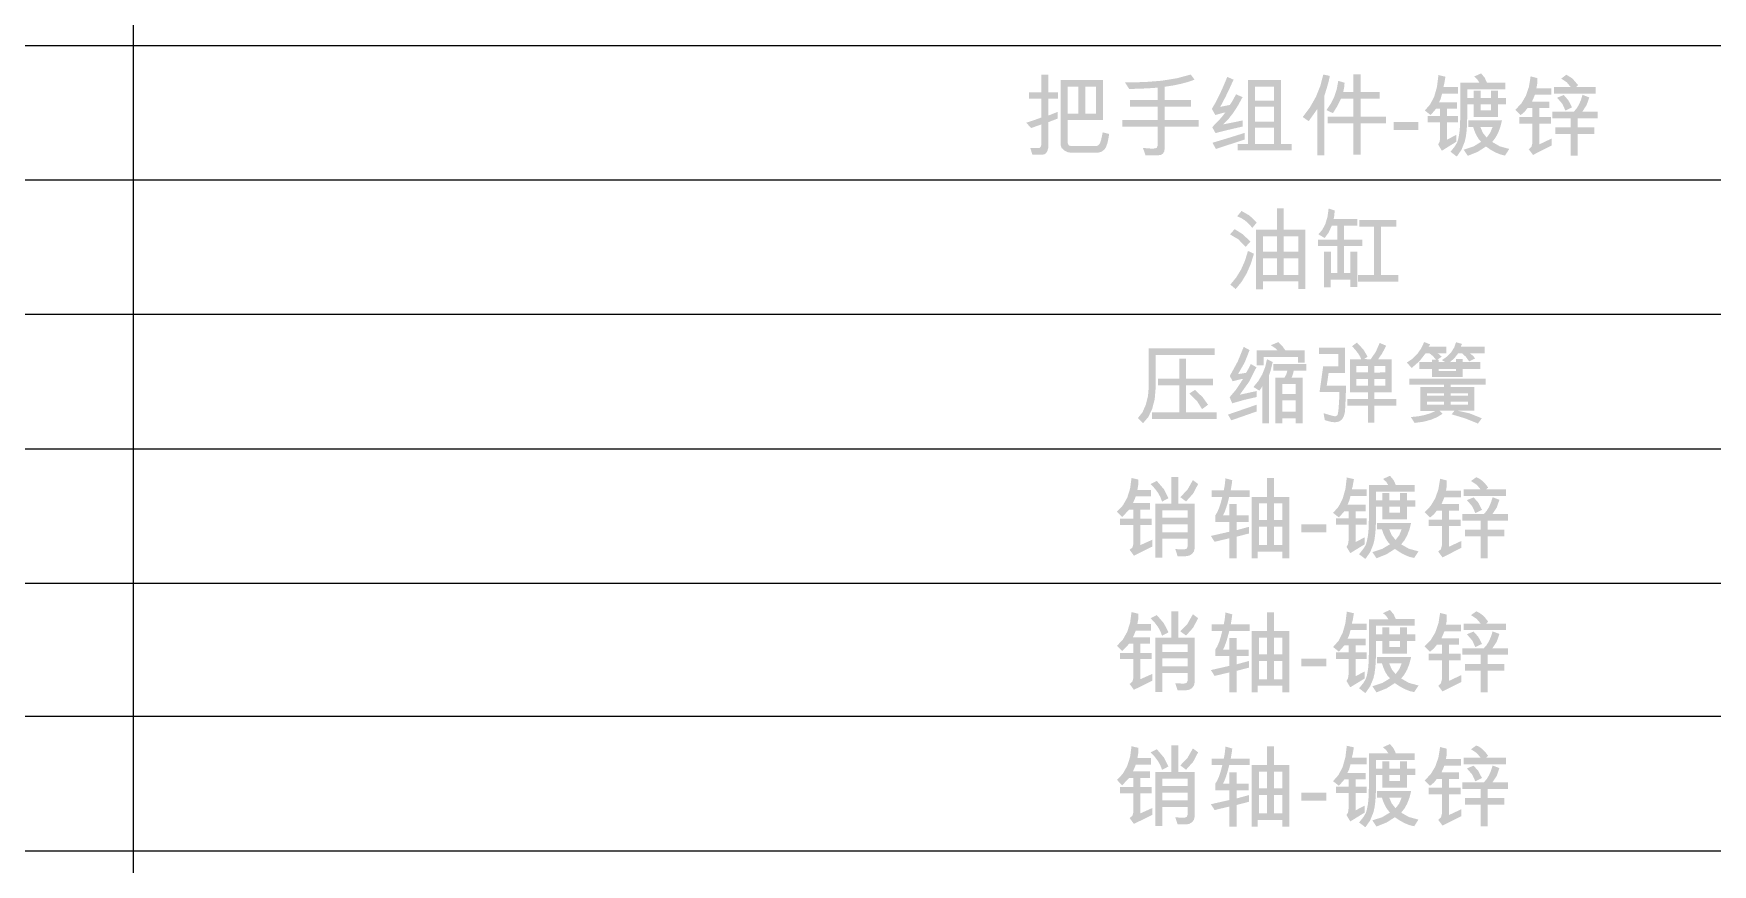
# Model space of a CAD drawing. Extents: x 3 to 592, y 5 to 207.
# Drawn here: x 389.23 to 435.48, y 56.63 to 79.53 of the extents above; entities that cross this region are included whole.
import ezdxf

# ---------------------------------------------------------------- set-up
doc = ezdxf.new("R2010")
doc.units = 0
doc.layers.get('0').update_dxf_attribs({"linetype": 'CONTINUOUS'})

msp = doc.modelspace()

# ---------------------------------------------------------------- hatches: boundary and pattern name
h = msp.add_hatch(color=7)
h.paths.add_polyline_path([(417.454596, 77.731241), (417.180091, 77.731241), (417.180091, 77.269322), (417.216566, 77.281217), (417.272213, 77.302051), (417.34698, 77.331877), (417.440816, 77.370746), (417.440816, 77.184986), (417.180091, 77.084114), (417.180091, 76.368637), (417.157982, 76.289692), (417.122282, 76.233175), (417.073043, 76.19919), (417.010317, 76.187838), (416.744631, 76.187838), (416.688407, 76.373598), (416.939761, 76.373598), (416.970629, 76.403363), (416.988268, 76.449665), (416.988268, 77.022378), (416.708251, 76.92371), (416.577061, 77.071987), (416.72247, 77.119538), (416.839509, 77.158873), (416.928125, 77.190042), (416.988268, 77.213098), (416.988268, 77.731241), (416.647617, 77.731241), (416.647617, 77.912039), (416.988268, 77.912039), (416.988268, 78.398211), (417.180091, 78.398211), (417.180091, 77.912039), (417.454596, 77.912039)])
h.paths.add_polyline_path([(418.860195, 76.760551), (418.834856, 76.6077), (418.805074, 76.485701), (418.770743, 76.394604), (418.731762, 76.334461), (418.644119, 76.267213), (418.546554, 76.244613), (417.79635, 76.244613), (417.712289, 76.260667), (417.621614, 76.308554), (417.550921, 76.374355), (417.527357, 76.444704), (417.527357, 78.244973), (418.693177, 78.244973), (418.693177, 77.144196), (417.720833, 77.144196), (417.720833, 76.503684), (417.745776, 76.444911), (417.821154, 76.425412), (418.500251, 76.425412), (418.551515, 76.441121), (418.596163, 76.48825), (418.617023, 76.531572), (418.638193, 76.598769), (418.65957, 76.689943), (418.68105, 76.805199)])
h.paths.add_polyline_path([(418.500251, 77.323893), (418.500251, 78.065277), (418.207005, 78.065277), (418.207005, 77.323893)])
h.paths.add_polyline_path([(418.01408, 77.323893), (418.01408, 78.065277), (417.720833, 78.065277), (417.720833, 77.323893)])
h = msp.add_hatch(color=7)
h.dxf.hatch_style = 2
h.paths.add_polyline_path([(421.324754, 76.960642), (420.390996, 76.960642), (420.390996, 76.371393), (420.379748, 76.284895), (420.346072, 76.223047), (420.290072, 76.1859), (420.211851, 76.173506), (419.861829, 76.173506), (419.790722, 76.375802), (419.896547, 76.366802), (419.979996, 76.360437), (420.041017, 76.356656), (420.079559, 76.355407), (420.169132, 76.377043), (420.199173, 76.442499), (420.199173, 76.960642), (419.225727, 76.960642), (419.225727, 77.141992), (420.199173, 77.141992), (420.199173, 77.516818), (419.436291, 77.516818), (419.436291, 77.696514), (420.199173, 77.696514), (420.199173, 78.039921), (420.078577, 78.028139), (419.907029, 78.017597), (419.684631, 78.008295), (419.411486, 78.000234), (419.295731, 78.183789), (419.82532, 78.189774), (420.303697, 78.227541), (420.730915, 78.297037), (421.107024, 78.398211), (421.213409, 78.2571), (421.03646, 78.195605), (420.840443, 78.142585), (420.625305, 78.09804), (420.390996, 78.06197), (420.390996, 77.696514), (421.116395, 77.696514), (421.116395, 77.516818), (420.390996, 77.516818), (420.390996, 77.141992), (421.324754, 77.141992)])
h = msp.add_hatch(color=7)
h.paths.add_polyline_path([(422.538606, 76.965603), (422.245696, 76.898113), (422.023427, 76.8453), (421.871748, 76.807163), (421.790607, 76.783702), (421.699105, 76.949066), (421.815464, 77.066165), (421.914768, 77.172722), (421.996917, 77.268737), (422.061805, 77.35421), (422.028457, 77.349938), (421.949908, 77.328854), (421.857304, 77.303291), (421.786197, 77.281449), (421.689735, 77.452877), (421.788549, 77.621756), (421.892375, 77.824947), (422.001266, 78.062452), (422.115273, 78.33427), (422.287803, 78.2571), (422.179188, 78.019811), (422.08158, 77.815646), (421.995031, 77.644657), (421.919592, 77.506896), (422.185829, 77.561466), (422.263481, 77.683423), (422.355603, 77.854162), (422.53585, 77.775889), (422.407271, 77.540365), (422.275332, 77.336571), (422.139983, 77.164609), (422.001171, 77.024583), (422.538606, 77.133172)])
h.paths.add_polyline_path([(423.888533, 76.306349), (422.396393, 76.306349), (422.396393, 76.487148), (422.685781, 76.487148), (422.685781, 78.247178), (423.598042, 78.247178), (423.598042, 76.487148), (423.888533, 76.487148)])
h.paths.add_polyline_path([(423.405117, 77.679427), (423.405117, 78.068033), (422.877604, 78.068033), (422.877604, 77.679427)])
h.paths.add_polyline_path([(423.405117, 77.101753), (423.405117, 77.509652), (422.877604, 77.509652), (422.877604, 77.101753)])
h.paths.add_polyline_path([(423.405117, 76.487148), (423.405117, 76.930876), (422.877604, 76.930876), (422.877604, 76.487148)])
h.paths.add_polyline_path([(422.594279, 76.607313), (421.80108, 76.348242), (421.707374, 76.518567), (422.044313, 76.62006), (422.304409, 76.699641), (422.487714, 76.757312), (422.594279, 76.793072)])
h = msp.add_hatch(color=7)
h.paths.add_polyline_path([(426.487588, 77.052695), (425.787545, 77.052695), (425.787545, 76.190594), (425.588005, 76.190594), (425.588005, 77.052695), (424.879693, 77.052695), (424.879693, 77.239557), (425.588005, 77.239557), (425.588005, 77.731241), (425.245149, 77.731241), (425.13966, 77.518816), (425.024663, 77.333263), (424.847723, 77.420355), (424.969688, 77.600293), (425.064419, 77.794493), (425.131969, 78.002955), (425.172389, 78.225681), (425.346573, 78.171662), (425.333275, 78.035925), (425.307988, 77.919205), (425.588005, 77.919205), (425.588005, 78.407582), (425.787545, 78.407582), (425.787545, 77.919205), (426.314507, 77.919205), (426.314507, 77.731241), (425.787545, 77.731241), (425.787545, 77.239557), (426.487588, 77.239557)])
h.paths.add_polyline_path([(424.940878, 78.360729), (424.905807, 78.201152), (424.850479, 78.005195), (424.783782, 77.800143), (424.783782, 76.175711), (424.591959, 76.175711), (424.591959, 77.444609), (424.357693, 77.11388), (424.192879, 77.22743), (424.393496, 77.496561), (424.554683, 77.781401), (424.676493, 78.081951), (424.758977, 78.398211)])
h = msp.add_hatch(color=7)
h.paths.add_polyline_path([(429.794504, 77.575798), (429.571813, 77.575798), (429.571813, 77.229635), (428.89933, 77.229635), (428.89933, 77.575798), (428.725146, 77.575798), (428.725146, 77.252786), (428.720814, 77.035435), (428.707852, 76.845576), (428.686311, 76.683208), (428.656244, 76.548333), (428.567016, 76.324884), (428.436861, 76.138229), (428.265984, 76.269969), (428.384082, 76.420451), (428.446782, 76.524631), (428.479097, 76.628741), (428.506865, 76.778741), (428.517803, 76.875677), (428.525744, 76.994473), (428.530584, 77.135076), (428.532221, 77.297434), (428.532221, 78.173867), (429.061939, 78.173867), (429.002959, 78.265575), (428.915867, 78.343641), (429.10769, 78.430733), (429.20553, 78.31167), (429.266991, 78.176071), (429.776865, 78.176071), (429.776865, 77.995273), (428.725146, 77.995273), (428.725146, 77.756597), (428.89933, 77.756597), (428.89933, 77.953381), (429.092807, 77.953381), (429.092807, 77.756597), (429.378888, 77.756597), (429.378888, 77.953381), (429.571813, 77.953381), (429.571813, 77.756597), (429.794504, 77.756597)])
h.paths.add_polyline_path([(429.378888, 77.410433), (429.378888, 77.575798), (429.092807, 77.575798), (429.092807, 77.410433)])
h.paths.add_polyline_path([(428.473792, 77.079153), (428.169521, 77.079153), (428.169521, 76.602903), (428.420875, 76.736848), (428.420875, 76.543923), (428.025654, 76.298632), (427.922026, 76.475021), (427.963711, 76.538962), (427.977698, 76.63763), (427.977698, 77.079153), (427.637047, 77.079153), (427.637047, 77.259952), (427.977698, 77.259952), (427.977698, 77.455082), (427.866353, 77.455082), (427.716422, 77.281449), (427.557121, 77.408229), (427.70576, 77.578037), (427.817708, 77.797249), (427.89307, 78.065863), (427.931947, 78.38388), (428.124873, 78.339231), (428.093453, 78.15292), (428.075608, 78.083743), (428.069751, 78.054253), (428.473792, 78.054253), (428.473792, 77.875108), (428.033371, 77.875108), (427.993684, 77.729105), (427.949035, 77.634778), (428.446782, 77.634778), (428.446782, 77.455082), (428.169521, 77.455082), (428.169521, 77.259952), (428.473792, 77.259952)])
h.paths.add_polyline_path([(429.883801, 76.348242), (429.765289, 76.166341), (429.646313, 76.193626), (429.519172, 76.244062), (429.383762, 76.317649), (429.239981, 76.414387), (429.013363, 76.267971), (428.740029, 76.157521), (428.628684, 76.326744), (428.899813, 76.417557), (429.10769, 76.543923), (429.042784, 76.618346), (428.984493, 76.711837), (428.932817, 76.824449), (428.887755, 76.956232), (428.753258, 76.956232), (428.753258, 77.133172), (429.683158, 77.133172), (429.635823, 76.948274), (429.574845, 76.787974), (429.500224, 76.652271), (429.41196, 76.541167), (429.622042, 76.419693)])
h.paths.add_polyline_path([(429.424638, 76.956232), (429.085641, 76.956232), (429.155576, 76.792521), (429.259825, 76.661883), (429.359595, 76.795828)])
h = msp.add_hatch(color=7)
h.paths.add_polyline_path([(432.263473, 77.875108), (431.11474, 77.875108), (431.11474, 78.054253), (431.576659, 78.054253), (431.466829, 78.184478), (431.313178, 78.287417), (431.457596, 78.39325), (431.623925, 78.289415), (431.779506, 78.106618), (431.723833, 78.054253), (432.263473, 78.054253)])
h.paths.add_polyline_path([(431.051902, 76.444704), (430.537067, 76.182877), (430.42076, 76.341076), (430.495174, 76.409358), (430.519979, 76.508645), (430.519979, 77.045529), (430.159484, 77.045529), (430.159484, 77.224674), (430.519979, 77.224674), (430.519979, 77.47217), (430.38438, 77.47217), (430.301422, 77.367645), (430.195313, 77.279244), (430.050895, 77.427521), (430.215441, 77.59981), (430.340352, 77.810754), (430.425678, 78.060351), (430.471472, 78.348602), (430.654476, 78.301749), (430.652822, 78.142172), (430.631324, 78.020629), (431.04198, 78.020629), (431.04198, 77.83983), (430.587778, 77.83983), (430.55505, 77.757217), (430.509506, 77.651866), (430.986307, 77.651866), (430.986307, 77.47217), (430.712904, 77.47217), (430.712904, 77.224674), (431.034814, 77.224674), (431.034814, 77.045529), (430.712904, 77.045529), (430.712904, 76.475021), (431.051902, 76.635425)])
h.paths.add_polyline_path([(432.31639, 77.196011), (431.765174, 77.196011), (431.765174, 76.941349), (432.222683, 76.941349), (432.222683, 76.760551), (431.765174, 76.760551), (431.765174, 76.160277), (431.571698, 76.160277), (431.571698, 76.760551), (431.153325, 76.760551), (431.153325, 76.941349), (431.571698, 76.941349), (431.571698, 77.196011), (431.07395, 77.196011), (431.07395, 77.375707), (431.663199, 77.375707), (431.737605, 77.462101), (431.802037, 77.568288), (431.856443, 77.694215), (431.900773, 77.83983), (432.086533, 77.768723), (432.014944, 77.558159), (431.895812, 77.375707), (432.31639, 77.375707)])
h.paths.add_polyline_path([(431.611936, 77.493667), (431.431689, 77.403268), (431.348111, 77.586891), (431.201281, 77.759353), (431.383733, 77.834869), (431.511477, 77.68928)])
h = msp.add_hatch(color=7)
h.dxf.hatch_style = 2
h.paths.add_polyline_path([(427.376775, 76.871896), (426.695472, 76.871896), (426.695472, 77.089626), (427.376775, 77.089626)])
h = msp.add_hatch(color=7)
h.paths.add_polyline_path([(424.261554, 72.483914), (424.074692, 72.483914), (424.074692, 72.696132), (423.09408, 72.696132), (423.09408, 72.474543), (422.906115, 72.474543), (422.906115, 74.118818), (423.483789, 74.118818), (423.483789, 74.708619), (423.671753, 74.708619), (423.671753, 74.118818), (424.261554, 74.118818)])
h.paths.add_polyline_path([(424.074692, 73.518545), (424.074692, 73.93802), (423.671753, 73.93802), (423.671753, 73.518545)])
h.paths.add_polyline_path([(423.483789, 73.518545), (423.483789, 73.93802), (423.09408, 73.93802), (423.09408, 73.518545)])
h.paths.add_polyline_path([(424.074692, 72.87693), (424.074692, 73.337746), (423.671753, 73.337746), (423.671753, 72.87693)])
h.paths.add_polyline_path([(423.483789, 72.87693), (423.483789, 73.337746), (423.09408, 73.337746), (423.09408, 72.87693)])
h.paths.add_polyline_path([(422.927613, 74.321666), (422.804692, 74.173389), (422.707833, 74.284476), (422.605703, 74.374582), (422.498199, 74.443605), (422.385217, 74.49144), (422.508138, 74.637512), (422.72449, 74.513902)])
h.paths.add_polyline_path([(422.757838, 73.792499), (422.618932, 73.65249), (422.419599, 73.857267), (422.190087, 73.99259), (422.316315, 74.138111), (422.532116, 74.003339)])
h.paths.add_polyline_path([(422.84934, 73.459565), (422.757985, 73.168325), (422.64353, 72.90897), (422.506028, 72.68155), (422.345529, 72.486119), (422.199457, 72.609591), (422.361204, 72.807184), (422.495873, 73.027826), (422.603464, 73.271411), (422.683975, 73.537837)])
h = msp.add_hatch(color=7)
h.paths.add_polyline_path([(425.834722, 73.669027), (425.330911, 73.669027), (425.330911, 72.928745), (425.506749, 72.928745), (425.506749, 73.52075), (425.693611, 73.52075), (425.693611, 72.540689), (425.506749, 72.540689), (425.506749, 72.742985), (424.965455, 72.742985), (424.965455, 72.533523), (424.777491, 72.533523), (424.779696, 73.52075), (424.968212, 73.52075), (424.968212, 72.928745), (425.142947, 72.928745), (425.142947, 73.669027), (424.609922, 73.669027), (424.609922, 73.848723), (425.142947, 73.848723), (425.142947, 74.234574), (424.993567, 74.234574), (424.91061, 74.04971), (424.797886, 73.893371), (424.624253, 73.994795), (424.734936, 74.124313), (424.818901, 74.286388), (424.876098, 74.481122), (424.906475, 74.708619), (425.074045, 74.649639), (425.06116, 74.506323), (425.045382, 74.41427), (425.693611, 74.41427), (425.693611, 74.234574), (425.330911, 74.234574), (425.330911, 73.848723), (425.834722, 73.848723)])
h.paths.add_polyline_path([(426.824705, 72.693927), (425.716762, 72.693927), (425.716762, 72.873623), (426.158285, 72.873623), (426.158285, 74.204808), (425.748181, 74.204808), (425.748181, 74.385607), (426.775646, 74.385607), (426.775646, 74.204808), (426.353416, 74.204808), (426.353416, 72.873623), (426.824705, 72.873623)])
h = msp.add_hatch(color=7)
h.paths.add_polyline_path([(421.767856, 70.671761), (420.137361, 70.671761), (420.137361, 69.718158), (420.114761, 69.452059), (420.047513, 69.190094), (419.939681, 68.960926), (419.795056, 68.792116), (419.653945, 68.933228), (419.779071, 69.091495), (419.872778, 69.304747), (419.931069, 69.546179), (419.950499, 69.789265), (419.950499, 70.851457), (421.767856, 70.851457)])
h.paths.add_polyline_path([(421.817465, 68.907872), (420.043654, 68.907872), (420.043654, 69.08867), (420.79, 69.08867), (420.79, 69.831157), (420.210121, 69.831157), (420.210121, 70.012507), (420.79, 70.012507), (420.79, 70.570337), (420.977964, 70.570337), (420.977964, 70.012507), (421.723207, 70.012507), (421.723207, 69.831157), (420.977964, 69.831157), (420.977964, 69.08867), (421.817465, 69.08867)])
h.paths.add_polyline_path([(421.584301, 69.298683), (421.419488, 69.176865), (421.281339, 69.400589), (421.068363, 69.607364), (421.226562, 69.708236), (421.436851, 69.50408)])
h = msp.add_hatch(color=7)
h.paths.add_polyline_path([(424.249427, 70.456235), (424.061462, 70.456235), (424.061462, 70.616639), (423.116128, 70.616639), (423.116128, 70.380168), (422.927613, 70.380168), (422.927613, 70.797438), (423.499223, 70.797438), (423.426945, 70.865099), (423.316219, 70.938549), (423.516311, 71.023987), (423.627105, 70.919394), (423.716402, 70.797438), (424.249427, 70.797438)])
h.paths.add_polyline_path([(422.923203, 69.510901), (422.599364, 69.436832), (422.249067, 69.338371), (422.180165, 69.50594), (422.362893, 69.723877), (422.550581, 70.012507), (422.519162, 70.00827), (422.460458, 69.995557), (422.374468, 69.97437), (422.261193, 69.944708), (422.185126, 70.092985), (422.40382, 70.493236), (422.567118, 70.8939), (422.728624, 70.804603), (422.594334, 70.463539), (422.411675, 70.144799), (422.534734, 70.161266), (422.632161, 70.17732), (422.71195, 70.315538), (422.762799, 70.419855), (422.918242, 70.330558), (422.711536, 69.926242), (422.458528, 69.574842), (422.923203, 69.675715)])
h.paths.add_polyline_path([(423.368034, 70.47663), (423.30299, 70.217008), (423.26661, 70.113379), (423.26661, 68.784951), (423.078646, 68.784951), (423.078646, 69.80966), (423.044332, 69.745237), (422.995412, 69.687841), (422.835008, 69.78706), (422.969152, 69.950874), (423.076372, 70.133085), (423.156617, 70.333693), (423.209835, 70.552698)])
h.paths.add_polyline_path([(424.29628, 70.239057), (423.945707, 70.239057), (423.927035, 70.153825), (423.888932, 70.048336), (424.190447, 70.048336), (424.190447, 68.784951), (424.001931, 68.784951), (424.001931, 68.926062), (423.62931, 68.926062), (423.62931, 68.784951), (423.441345, 68.784951), (423.441345, 70.048336), (423.693251, 70.048336), (423.743825, 70.14349), (423.770421, 70.239057), (423.38016, 70.239057), (423.38016, 70.419855), (424.29628, 70.419855)])
h.paths.add_polyline_path([(424.001931, 69.592481), (424.001931, 69.86864), (423.62931, 69.86864), (423.62931, 69.592481)])
h.paths.add_polyline_path([(424.001931, 69.105758), (424.001931, 69.421604), (423.62931, 69.421604), (423.62931, 69.105758)])
h.paths.add_polyline_path([(422.923203, 69.112924), (422.224813, 68.868184), (422.133311, 69.026934), (422.923203, 69.298683)])
h = msp.add_hatch(color=7)
h.paths.add_polyline_path([(426.768481, 69.273327), (426.165451, 69.273327), (426.165451, 68.801487), (425.98796, 68.801487), (425.98796, 69.273327), (425.425169, 69.273327), (425.425169, 69.454126), (425.98796, 69.454126), (425.98796, 69.636027), (425.491315, 69.636027), (425.491315, 70.549942), (425.8022, 70.549942), (425.777998, 70.617009), (425.728475, 70.699941), (425.653527, 70.798686), (425.553051, 70.913193), (425.686445, 71.01186), (425.868346, 70.814319), (425.980794, 70.622151), (425.884331, 70.557108), (426.064028, 70.549942), (426.205414, 70.756372), (426.313728, 71.00249), (426.489566, 70.92532), (426.386144, 70.720267), (426.26908, 70.549942), (426.645008, 70.549942), (426.645008, 69.636027), (426.165451, 69.636027), (426.165451, 69.454126), (426.768481, 69.454126)])
h.paths.add_polyline_path([(426.466966, 70.189447), (426.466966, 70.370246), (426.165451, 70.370246), (426.170412, 70.184486)])
h.paths.add_polyline_path([(425.98796, 70.189447), (425.98796, 70.370246), (425.669909, 70.370246), (425.669909, 70.189447)])
h.paths.add_polyline_path([(426.466966, 69.823991), (426.466966, 70.009751), (426.165451, 70.009751), (426.165451, 69.823991)])
h.paths.add_polyline_path([(425.98796, 69.823991), (425.98796, 70.009751), (425.669909, 70.009751), (425.669909, 69.823991)])
h.paths.add_polyline_path([(425.387686, 69.823991), (425.378161, 69.547609), (425.369358, 69.333548), (425.361176, 69.181705), (425.353511, 69.091978), (425.326501, 68.984008), (425.274687, 68.894642), (425.193245, 68.833871), (425.077903, 68.813614), (424.96077, 68.828841), (424.800642, 68.874248), (424.767569, 69.065519), (424.892419, 69.02758), (424.988331, 69.000545), (425.055304, 68.984361), (425.093337, 68.978978), (425.143498, 69.004334), (425.15466, 69.027072), (425.164995, 69.07048), (425.174504, 69.134559), (425.183186, 69.219308), (425.196415, 69.422431), (425.203029, 69.652012), (424.656775, 69.652012), (424.755994, 70.354812), (425.177673, 70.354812), (425.177673, 70.700975), (424.640238, 70.700975), (424.640238, 70.870749), (425.356267, 70.870749), (425.356267, 70.175116), (424.906475, 70.175116), (424.854661, 69.823991)])
h = msp.add_hatch(color=7)
h.paths.add_polyline_path([(429.204852, 70.717511), (428.795299, 70.717511), (428.882667, 70.648885), (428.943576, 70.575298), (428.778212, 70.493167), (428.690568, 70.616708), (428.583081, 70.717511), (428.476697, 70.717511), (428.387882, 70.601618), (428.252352, 70.471669), (428.412756, 70.473874), (428.412756, 70.557108), (428.601271, 70.557108), (428.601271, 70.473874), (429.086892, 70.473874), (429.086892, 70.28591), (428.601271, 70.28591), (428.603476, 70.061565), (427.755707, 70.061565), (427.753502, 70.28591), (427.405134, 70.28591), (427.405134, 70.473874), (427.753502, 70.473874), (427.753502, 70.542776), (427.869258, 70.542776), (427.769694, 70.64668), (427.6846, 70.717511), (427.578767, 70.717511), (427.408924, 70.498334), (427.197326, 70.313471), (427.060074, 70.45844), (427.217385, 70.567073), (427.34953, 70.697874), (427.456561, 70.850897), (427.538528, 71.026192), (427.703893, 70.962251), (427.679088, 70.922564), (427.659245, 70.896105), (428.146519, 70.896105), (428.146519, 70.717511), (427.903984, 70.717511), (427.952698, 70.686368), (428.022495, 70.622151), (427.90674, 70.542776), (427.941467, 70.542776), (427.941467, 70.473874), (428.116202, 70.473874), (428.028008, 70.528445), (428.170213, 70.628395), (428.2826, 70.743901), (428.365119, 70.875013), (428.417717, 71.021782), (428.580325, 70.974378), (428.546701, 70.896105), (429.204852, 70.896105)])
h.paths.add_polyline_path([(428.412756, 70.22693), (428.412756, 70.28591), (427.941467, 70.28591), (427.941467, 70.22693)])
h.paths.add_polyline_path([(429.230208, 69.852103), (428.26944, 69.852103), (428.267235, 69.789265), (428.921528, 69.789265), (428.921528, 69.133319), (428.46457, 69.133319), (428.785653, 69.061523), (429.12658, 68.926062), (429.020746, 68.77999), (428.664799, 68.923237), (428.294796, 69.034651), (428.373068, 69.131114), (427.962964, 69.131114), (428.045095, 69.048983), (427.894303, 68.95451), (427.715606, 68.881069), (427.509004, 68.828609), (427.274496, 68.797077), (427.170868, 68.959686), (427.366618, 68.978599), (427.546245, 69.013016), (427.70975, 69.062935), (427.857131, 69.128358), (427.432695, 69.128358), (427.432695, 69.789265), (428.082578, 69.789265), (428.082578, 69.852103), (427.128975, 69.852103), (427.128975, 70.019673), (429.230208, 70.019673)])
h.paths.add_polyline_path([(428.743485, 69.545628), (428.743485, 69.611774), (428.26944, 69.611774), (428.26944, 69.545628)])
h.paths.add_polyline_path([(428.082578, 69.545628), (428.082578, 69.611774), (427.620659, 69.611774), (427.620659, 69.545628)])
h.paths.add_polyline_path([(428.743485, 69.303093), (428.743485, 69.384122), (428.26944, 69.384122), (428.26944, 69.303093)])
h.paths.add_polyline_path([(428.082578, 69.303093), (428.082578, 69.384122), (427.620659, 69.384122), (427.620659, 69.303093)])
h = msp.add_hatch(color=7)
h.paths.add_polyline_path([(421.214436, 65.340098), (421.197072, 65.257415), (421.144982, 65.187962), (421.067606, 65.140833), (420.974106, 65.125124), (420.745903, 65.125124), (420.680859, 65.321908), (420.831272, 65.312744), (420.920087, 65.309781), (420.995259, 65.329694), (421.020408, 65.389707), (421.020408, 65.606335), (420.325325, 65.606335), (420.325325, 65.081027), (420.129644, 65.081027), (420.129644, 66.572615), (420.570065, 66.572615), (420.570065, 67.302975), (420.766298, 67.302975), (420.766298, 66.572615), (421.214436, 66.572615)])
h.paths.add_polyline_path([(421.020408, 66.184008), (421.020408, 66.391265), (420.325325, 66.391265), (420.325325, 66.184008)])
h.paths.add_polyline_path([(421.020408, 65.786031), (421.020408, 66.004312), (420.325325, 66.004312), (420.325325, 65.786031)])
h.paths.add_polyline_path([(420.05082, 65.389707), (419.542048, 65.140007), (419.42464, 65.30041), (419.501534, 65.366074), (419.527166, 65.465224), (419.527166, 65.986122), (419.160056, 65.986122), (419.160056, 66.15755), (419.527166, 66.15755), (419.527166, 66.406148), (419.409757, 66.406148), (419.219036, 66.204403), (419.07572, 66.351578), (419.236623, 66.522205), (419.357116, 66.733914), (419.437094, 66.986655), (419.476454, 67.280375), (419.660008, 67.236829), (419.659526, 67.074772), (419.63796, 66.952402), (420.017196, 66.952402), (420.017196, 66.772706), (419.593863, 66.772706), (419.56203, 66.689748), (419.514488, 66.586947), (419.989084, 66.586947), (419.989084, 66.406148), (419.722296, 66.406148), (419.722296, 66.15755), (420.034284, 66.15755), (420.034284, 65.986122), (419.722296, 65.986122), (419.722296, 65.431599), (420.05082, 65.578774)])
h.paths.add_polyline_path([(421.311449, 67.112806), (421.172957, 66.849325), (420.979067, 66.6338), (420.819765, 66.75176), (421.014896, 66.953023), (421.167031, 67.220844)])
h.paths.add_polyline_path([(420.493997, 66.723097), (420.317608, 66.628839), (420.273063, 66.74996), (420.205574, 66.871029), (420.11514, 66.991995), (420.001762, 67.112806), (420.173741, 67.197142), (420.368596, 66.970455)])
h = msp.add_hatch(color=7)
h.paths.add_polyline_path([(423.825359, 65.067246), (423.631332, 65.067246), (423.631332, 65.250801), (422.953337, 65.250801), (422.953337, 65.067246), (422.789626, 65.067246), (422.789626, 66.759477), (423.210203, 66.759477), (423.210203, 67.277619), (423.404782, 67.277619), (423.404782, 66.759477), (423.825359, 66.759477)])
h.paths.add_polyline_path([(423.631332, 66.117862), (423.631332, 66.579781), (423.404782, 66.579781), (423.404782, 66.117862)])
h.paths.add_polyline_path([(423.210203, 66.117862), (423.210203, 66.579781), (422.984756, 66.579781), (422.984756, 66.117862)])
h.paths.add_polyline_path([(423.631332, 65.431599), (423.631332, 65.937064), (423.404782, 65.937064), (423.404782, 65.431599)])
h.paths.add_polyline_path([(423.210203, 65.431599), (423.210203, 65.937064), (422.984756, 65.937064), (422.984756, 65.431599)])
h.paths.add_polyline_path([(422.72789, 66.759477), (422.168406, 66.759477), (422.1248, 66.590409), (422.081659, 66.448729), (422.039034, 66.334542), (421.996978, 66.247949), (422.173367, 66.247949), (422.173367, 66.564898), (422.369049, 66.564898), (422.369049, 66.247949), (422.699227, 66.247949), (422.699227, 66.068253), (422.369049, 66.068253), (422.369049, 65.840601), (422.713007, 65.934308), (422.713007, 65.750202), (422.369049, 65.660905), (422.369049, 65.067246), (422.173367, 65.067246), (422.173367, 65.618461), (421.766019, 65.521999), (421.661288, 65.682402), (421.883695, 65.733063), (422.043211, 65.769357), (422.139786, 65.791388), (422.173367, 65.79926), (422.173367, 66.068253), (421.783658, 66.068253), (421.783658, 66.247949), (421.837212, 66.334542), (421.887149, 66.448729), (421.933571, 66.590409), (421.976583, 66.759477), (421.683888, 66.759477), (421.683888, 66.940276), (422.017924, 66.940276), (422.042867, 67.068984), (422.065329, 67.270454), (422.251089, 67.218639), (422.247575, 67.179486), (422.239513, 67.119972), (422.226904, 67.040201), (422.209747, 66.940276), (422.72789, 66.940276)])
h = msp.add_hatch(color=7)
h.paths.add_polyline_path([(427.292507, 66.485523), (427.06706, 66.485523), (427.06706, 66.13936), (426.38686, 66.13936), (426.38686, 66.485523), (426.210472, 66.485523), (426.210472, 66.162511), (426.206131, 65.94516), (426.193108, 65.755301), (426.171404, 65.592933), (426.141018, 65.458058), (426.050619, 65.234609), (425.918879, 65.047954), (425.745797, 65.179694), (425.865617, 65.330176), (425.928801, 65.434356), (425.961391, 65.538466), (425.989434, 65.688466), (426.000691, 65.785402), (426.008796, 65.904198), (426.013696, 66.044801), (426.015341, 66.207159), (426.015341, 67.083592), (426.551123, 67.083592), (426.491522, 67.1753), (426.403397, 67.253366), (426.597425, 67.340458), (426.696575, 67.221395), (426.758931, 67.085796), (427.274868, 67.085796), (427.274868, 66.904998), (426.210472, 66.904998), (426.210472, 66.666322), (426.38686, 66.666322), (426.38686, 66.863106), (426.582542, 66.863106), (426.582542, 66.666322), (426.87193, 66.666322), (426.87193, 66.863106), (427.06706, 66.863106), (427.06706, 66.666322), (427.292507, 66.666322)])
h.paths.add_polyline_path([(426.87193, 66.320158), (426.87193, 66.485523), (426.582542, 66.485523), (426.582542, 66.320158)])
h.paths.add_polyline_path([(425.956361, 65.988878), (425.648232, 65.988878), (425.648232, 65.512628), (425.902893, 65.646573), (425.902893, 65.453648), (425.503262, 65.208357), (425.39798, 65.384746), (425.440148, 65.448687), (425.454204, 65.547355), (425.454204, 65.988878), (425.109695, 65.988878), (425.109695, 66.169677), (425.454204, 66.169677), (425.454204, 66.364807), (425.341756, 66.364807), (425.190172, 66.191174), (425.028666, 66.317954), (425.179156, 66.487762), (425.292491, 66.706974), (425.368723, 66.975588), (425.407902, 67.293605), (425.603032, 67.248956), (425.571613, 67.062645), (425.553285, 66.993468), (425.54736, 66.963978), (425.956361, 66.963978), (425.956361, 66.784833), (425.510428, 66.784833), (425.470396, 66.63883), (425.42499, 66.544503), (425.928801, 66.544503), (425.928801, 66.364807), (425.648232, 66.364807), (425.648232, 66.169677), (425.956361, 66.169677)])
h.paths.add_polyline_path([(427.382906, 65.257967), (427.262742, 65.076066), (427.142663, 65.103351), (427.014006, 65.153787), (426.876874, 65.227374), (426.73137, 65.324112), (426.50234, 65.177696), (426.225354, 65.067246), (426.112906, 65.236469), (426.386998, 65.327282), (426.597425, 65.453648), (426.531701, 65.528071), (426.472643, 65.621562), (426.420304, 65.734174), (426.374734, 65.865957), (426.239135, 65.865957), (426.239135, 66.042897), (427.180059, 66.042897), (427.132207, 65.857999), (427.070505, 65.697699), (426.994954, 65.561996), (426.905554, 65.450892), (427.118185, 65.329418)])
h.paths.add_polyline_path([(426.918232, 65.865957), (426.575376, 65.865957), (426.646001, 65.702246), (426.751765, 65.571608), (426.852775, 65.705553)])
h = msp.add_hatch(color=7)
h.paths.add_polyline_path([(429.790983, 66.784833), (428.62847, 66.784833), (428.62847, 66.963978), (429.095901, 66.963978), (428.984624, 67.094203), (428.829112, 67.197142), (428.975736, 67.302975), (429.061209, 67.260902), (429.143994, 67.19914), (429.224093, 67.117638), (429.301504, 67.016343), (429.244729, 66.963978), (429.790983, 66.963978)])
h.paths.add_polyline_path([(428.56508, 65.354429), (428.044182, 65.092602), (427.926222, 65.250801), (428.001394, 65.319083), (428.026543, 65.41837), (428.026543, 65.955254), (427.661638, 65.955254), (427.661638, 66.134399), (428.026543, 66.134399), (428.026543, 66.381895), (427.889842, 66.381895), (427.805781, 66.27737), (427.69857, 66.188969), (427.551947, 66.337246), (427.718439, 66.509535), (427.844986, 66.720479), (427.931536, 66.970076), (427.978036, 67.258327), (428.162693, 67.211474), (428.161384, 67.051897), (428.138991, 66.930354), (428.554607, 66.930354), (428.554607, 66.749555), (428.095445, 66.749555), (428.062372, 66.666942), (428.01607, 66.561591), (428.498934, 66.561591), (428.498934, 66.381895), (428.221673, 66.381895), (428.221673, 66.134399), (428.547441, 66.134399), (428.547441, 65.955254), (428.221673, 65.955254), (428.221673, 65.384746), (428.56508, 65.54515)])
h.paths.add_polyline_path([(429.844451, 66.105736), (429.286621, 66.105736), (429.286621, 65.851074), (429.749642, 65.851074), (429.749642, 65.670276), (429.286621, 65.670276), (429.286621, 65.070002), (429.09094, 65.070002), (429.09094, 65.670276), (428.667606, 65.670276), (428.667606, 65.851074), (429.09094, 65.851074), (429.09094, 66.105736), (428.58768, 66.105736), (428.58768, 66.285432), (429.183544, 66.285432), (429.259, 66.371826), (429.324173, 66.478013), (429.379113, 66.60394), (429.423874, 66.749555), (429.611838, 66.678448), (429.53956, 66.467884), (429.418913, 66.285432), (429.844451, 66.285432)])
h.paths.add_polyline_path([(429.13173, 66.403392), (428.949277, 66.312993), (428.864528, 66.496616), (428.716113, 66.669078), (428.90077, 66.744594), (429.030099, 66.599005)])
h = msp.add_hatch(color=7)
h.dxf.hatch_style = 2
h.paths.add_polyline_path([(424.846027, 65.781621), (424.157008, 65.781621), (424.157008, 65.999351), (424.846027, 65.999351)])
h = msp.add_hatch(color=7)
h.paths.add_polyline_path([(421.214436, 61.643339), (421.197072, 61.560657), (421.144982, 61.491204), (421.067606, 61.444075), (420.974106, 61.428365), (420.745903, 61.428365), (420.680859, 61.625149), (420.831272, 61.615985), (420.920087, 61.613023), (420.995259, 61.632935), (421.020408, 61.692949), (421.020408, 61.909576), (420.325325, 61.909576), (420.325325, 61.384268), (420.129644, 61.384268), (420.129644, 62.875857), (420.570065, 62.875857), (420.570065, 63.606217), (420.766298, 63.606217), (420.766298, 62.875857), (421.214436, 62.875857)])
h.paths.add_polyline_path([(421.020408, 62.48725), (421.020408, 62.694507), (420.325325, 62.694507), (420.325325, 62.48725)])
h.paths.add_polyline_path([(421.020408, 62.089273), (421.020408, 62.307554), (420.325325, 62.307554), (420.325325, 62.089273)])
h.paths.add_polyline_path([(420.05082, 61.692949), (419.542048, 61.443248), (419.42464, 61.603652), (419.501534, 61.669315), (419.527166, 61.768465), (419.527166, 62.289364), (419.160056, 62.289364), (419.160056, 62.460792), (419.527166, 62.460792), (419.527166, 62.70939), (419.409757, 62.70939), (419.219036, 62.507645), (419.07572, 62.654819), (419.236623, 62.825446), (419.357116, 63.037156), (419.437094, 63.289897), (419.476454, 63.583617), (419.660008, 63.540071), (419.659526, 63.378014), (419.63796, 63.255644), (420.017196, 63.255644), (420.017196, 63.075948), (419.593863, 63.075948), (419.56203, 62.99299), (419.514488, 62.890188), (419.989084, 62.890188), (419.989084, 62.70939), (419.722296, 62.70939), (419.722296, 62.460792), (420.034284, 62.460792), (420.034284, 62.289364), (419.722296, 62.289364), (419.722296, 61.734841), (420.05082, 61.882016)])
h.paths.add_polyline_path([(421.311449, 63.416048), (421.172957, 63.152567), (420.979067, 62.937042), (420.819765, 63.055002), (421.014896, 63.256264), (421.167031, 63.524086)])
h.paths.add_polyline_path([(420.493997, 63.026339), (420.317608, 62.932081), (420.273063, 63.053202), (420.205574, 63.174271), (420.11514, 63.295237), (420.001762, 63.416048), (420.173741, 63.500384), (420.368596, 63.273696)])
h = msp.add_hatch(color=7)
h.paths.add_polyline_path([(423.825359, 61.370488), (423.631332, 61.370488), (423.631332, 61.554042), (422.953337, 61.554042), (422.953337, 61.370488), (422.789626, 61.370488), (422.789626, 63.062719), (423.210203, 63.062719), (423.210203, 63.580861), (423.404782, 63.580861), (423.404782, 63.062719), (423.825359, 63.062719)])
h.paths.add_polyline_path([(423.631332, 62.421104), (423.631332, 62.883023), (423.404782, 62.883023), (423.404782, 62.421104)])
h.paths.add_polyline_path([(423.210203, 62.421104), (423.210203, 62.883023), (422.984756, 62.883023), (422.984756, 62.421104)])
h.paths.add_polyline_path([(423.631332, 61.734841), (423.631332, 62.240306), (423.404782, 62.240306), (423.404782, 61.734841)])
h.paths.add_polyline_path([(423.210203, 61.734841), (423.210203, 62.240306), (422.984756, 62.240306), (422.984756, 61.734841)])
h.paths.add_polyline_path([(422.72789, 63.062719), (422.168406, 63.062719), (422.1248, 62.893651), (422.081659, 62.751971), (422.039034, 62.637783), (421.996978, 62.551191), (422.173367, 62.551191), (422.173367, 62.86814), (422.369049, 62.86814), (422.369049, 62.551191), (422.699227, 62.551191), (422.699227, 62.371495), (422.369049, 62.371495), (422.369049, 62.143843), (422.713007, 62.237549), (422.713007, 62.053444), (422.369049, 61.964147), (422.369049, 61.370488), (422.173367, 61.370488), (422.173367, 61.921703), (421.766019, 61.82524), (421.661288, 61.985644), (421.883695, 62.036304), (422.043211, 62.072598), (422.139786, 62.09463), (422.173367, 62.102502), (422.173367, 62.371495), (421.783658, 62.371495), (421.783658, 62.551191), (421.837212, 62.637783), (421.887149, 62.751971), (421.933571, 62.893651), (421.976583, 63.062719), (421.683888, 63.062719), (421.683888, 63.243517), (422.017924, 63.243517), (422.042867, 63.372226), (422.065329, 63.573695), (422.251089, 63.521881), (422.247575, 63.482728), (422.239513, 63.423214), (422.226904, 63.343442), (422.209747, 63.243517), (422.72789, 63.243517)])
h = msp.add_hatch(color=7)
h.paths.add_polyline_path([(427.292507, 62.788765), (427.06706, 62.788765), (427.06706, 62.442602), (426.38686, 62.442602), (426.38686, 62.788765), (426.210472, 62.788765), (426.210472, 62.465753), (426.206131, 62.248401), (426.193108, 62.058542), (426.171404, 61.896175), (426.141018, 61.761299), (426.050619, 61.537851), (425.918879, 61.351195), (425.745797, 61.482936), (425.865617, 61.633417), (425.928801, 61.737597), (425.961391, 61.841708), (425.989434, 61.991707), (426.000691, 62.088644), (426.008796, 62.207439), (426.013696, 62.348042), (426.015341, 62.510401), (426.015341, 63.386833), (426.551123, 63.386833), (426.491522, 63.478542), (426.403397, 63.556608), (426.597425, 63.6437), (426.696575, 63.524637), (426.758931, 63.389038), (427.274868, 63.389038), (427.274868, 63.20824), (426.210472, 63.20824), (426.210472, 62.969563), (426.38686, 62.969563), (426.38686, 63.166347), (426.582542, 63.166347), (426.582542, 62.969563), (426.87193, 62.969563), (426.87193, 63.166347), (427.06706, 63.166347), (427.06706, 62.969563), (427.292507, 62.969563)])
h.paths.add_polyline_path([(426.87193, 62.6234), (426.87193, 62.788765), (426.582542, 62.788765), (426.582542, 62.6234)])
h.paths.add_polyline_path([(425.956361, 62.29212), (425.648232, 62.29212), (425.648232, 61.81587), (425.902893, 61.949815), (425.902893, 61.75689), (425.503262, 61.511599), (425.39798, 61.687988), (425.440148, 61.751929), (425.454204, 61.850596), (425.454204, 62.29212), (425.109695, 62.29212), (425.109695, 62.472918), (425.454204, 62.472918), (425.454204, 62.668049), (425.341756, 62.668049), (425.190172, 62.494416), (425.028666, 62.621195), (425.179156, 62.791004), (425.292491, 63.010215), (425.368723, 63.27883), (425.407902, 63.596846), (425.603032, 63.552198), (425.571613, 63.365887), (425.553285, 63.29671), (425.54736, 63.26722), (425.956361, 63.26722), (425.956361, 63.088075), (425.510428, 63.088075), (425.470396, 62.942071), (425.42499, 62.847745), (425.928801, 62.847745), (425.928801, 62.668049), (425.648232, 62.668049), (425.648232, 62.472918), (425.956361, 62.472918)])
h.paths.add_polyline_path([(427.382906, 61.561208), (427.262742, 61.379307), (427.142663, 61.406592), (427.014006, 61.457029), (426.876874, 61.530616), (426.73137, 61.627354), (426.50234, 61.480938), (426.225354, 61.370488), (426.112906, 61.539711), (426.386998, 61.630524), (426.597425, 61.75689), (426.531701, 61.831312), (426.472643, 61.924804), (426.420304, 62.037415), (426.374734, 62.169199), (426.239135, 62.169199), (426.239135, 62.346139), (427.180059, 62.346139), (427.132207, 62.161241), (427.070505, 62.00094), (426.994954, 61.865238), (426.905554, 61.754134), (427.118185, 61.63266)])
h.paths.add_polyline_path([(426.918232, 62.169199), (426.575376, 62.169199), (426.646001, 62.005488), (426.751765, 61.87485), (426.852775, 62.008795)])
h = msp.add_hatch(color=7)
h.paths.add_polyline_path([(429.790983, 63.088075), (428.62847, 63.088075), (428.62847, 63.26722), (429.095901, 63.26722), (428.984624, 63.397444), (428.829112, 63.500384), (428.975736, 63.606217), (429.061209, 63.564144), (429.143994, 63.502382), (429.224093, 63.420879), (429.301504, 63.319585), (429.244729, 63.26722), (429.790983, 63.26722)])
h.paths.add_polyline_path([(428.56508, 61.657671), (428.044182, 61.395844), (427.926222, 61.554042), (428.001394, 61.622324), (428.026543, 61.721612), (428.026543, 62.258496), (427.661638, 62.258496), (427.661638, 62.437641), (428.026543, 62.437641), (428.026543, 62.685136), (427.889842, 62.685136), (427.805781, 62.580612), (427.69857, 62.492211), (427.551947, 62.640488), (427.718439, 62.812777), (427.844986, 63.02372), (427.931536, 63.273317), (427.978036, 63.561569), (428.162693, 63.514715), (428.161384, 63.355138), (428.138991, 63.233595), (428.554607, 63.233595), (428.554607, 63.052797), (428.095445, 63.052797), (428.062372, 62.970183), (428.01607, 62.864832), (428.498934, 62.864832), (428.498934, 62.685136), (428.221673, 62.685136), (428.221673, 62.437641), (428.547441, 62.437641), (428.547441, 62.258496), (428.221673, 62.258496), (428.221673, 61.687988), (428.56508, 61.848391)])
h.paths.add_polyline_path([(429.844451, 62.408977), (429.286621, 62.408977), (429.286621, 62.154316), (429.749642, 62.154316), (429.749642, 61.973517), (429.286621, 61.973517), (429.286621, 61.373244), (429.09094, 61.373244), (429.09094, 61.973517), (428.667606, 61.973517), (428.667606, 62.154316), (429.09094, 62.154316), (429.09094, 62.408977), (428.58768, 62.408977), (428.58768, 62.588674), (429.183544, 62.588674), (429.259, 62.675068), (429.324173, 62.781254), (429.379113, 62.907181), (429.423874, 63.052797), (429.611838, 62.98169), (429.53956, 62.771126), (429.418913, 62.588674), (429.844451, 62.588674)])
h.paths.add_polyline_path([(429.13173, 62.706634), (428.949277, 62.616234), (428.864528, 62.799858), (428.716113, 62.972319), (428.90077, 63.047836), (429.030099, 62.902246)])
h = msp.add_hatch(color=7)
h.dxf.hatch_style = 2
h.paths.add_polyline_path([(424.846027, 62.084863), (424.157008, 62.084863), (424.157008, 62.302593), (424.846027, 62.302593)])
h = msp.add_hatch(color=7)
h.paths.add_polyline_path([(421.214436, 57.946581), (421.197072, 57.863899), (421.144982, 57.794446), (421.067606, 57.747317), (420.974106, 57.731607), (420.745903, 57.731607), (420.680859, 57.928391), (420.831272, 57.919227), (420.920087, 57.916264), (420.995259, 57.936177), (421.020408, 57.99619), (421.020408, 58.212818), (420.325325, 58.212818), (420.325325, 57.68751), (420.129644, 57.68751), (420.129644, 59.179098), (420.570065, 59.179098), (420.570065, 59.909459), (420.766298, 59.909459), (420.766298, 59.179098), (421.214436, 59.179098)])
h.paths.add_polyline_path([(421.020408, 58.790492), (421.020408, 58.997749), (420.325325, 58.997749), (420.325325, 58.790492)])
h.paths.add_polyline_path([(421.020408, 58.392514), (421.020408, 58.610795), (420.325325, 58.610795), (420.325325, 58.392514)])
h.paths.add_polyline_path([(420.05082, 57.99619), (419.542048, 57.74649), (419.42464, 57.906894), (419.501534, 57.972557), (419.527166, 58.071707), (419.527166, 58.592605), (419.160056, 58.592605), (419.160056, 58.764033), (419.527166, 58.764033), (419.527166, 59.012631), (419.409757, 59.012631), (419.219036, 58.810887), (419.07572, 58.958061), (419.236623, 59.128688), (419.357116, 59.340398), (419.437094, 59.593139), (419.476454, 59.886859), (419.660008, 59.843313), (419.659526, 59.681256), (419.63796, 59.558886), (420.017196, 59.558886), (420.017196, 59.37919), (419.593863, 59.37919), (419.56203, 59.296232), (419.514488, 59.19343), (419.989084, 59.19343), (419.989084, 59.012631), (419.722296, 59.012631), (419.722296, 58.764033), (420.034284, 58.764033), (420.034284, 58.592605), (419.722296, 58.592605), (419.722296, 58.038083), (420.05082, 58.185257)])
h.paths.add_polyline_path([(421.311449, 59.719289), (421.172957, 59.455808), (420.979067, 59.240283), (420.819765, 59.358243), (421.014896, 59.559506), (421.167031, 59.827328)])
h.paths.add_polyline_path([(420.493997, 59.32958), (420.317608, 59.235322), (420.273063, 59.356443), (420.205574, 59.477513), (420.11514, 59.598478), (420.001762, 59.719289), (420.173741, 59.803625), (420.368596, 59.576938)])
h = msp.add_hatch(color=7)
h.paths.add_polyline_path([(423.825359, 57.673729), (423.631332, 57.673729), (423.631332, 57.857284), (422.953337, 57.857284), (422.953337, 57.673729), (422.789626, 57.673729), (422.789626, 59.36596), (423.210203, 59.36596), (423.210203, 59.884103), (423.404782, 59.884103), (423.404782, 59.36596), (423.825359, 59.36596)])
h.paths.add_polyline_path([(423.631332, 58.724346), (423.631332, 59.186264), (423.404782, 59.186264), (423.404782, 58.724346)])
h.paths.add_polyline_path([(423.210203, 58.724346), (423.210203, 59.186264), (422.984756, 59.186264), (422.984756, 58.724346)])
h.paths.add_polyline_path([(423.631332, 58.038083), (423.631332, 58.543547), (423.404782, 58.543547), (423.404782, 58.038083)])
h.paths.add_polyline_path([(423.210203, 58.038083), (423.210203, 58.543547), (422.984756, 58.543547), (422.984756, 58.038083)])
h.paths.add_polyline_path([(422.72789, 59.36596), (422.168406, 59.36596), (422.1248, 59.196892), (422.081659, 59.055213), (422.039034, 58.941025), (421.996978, 58.854433), (422.173367, 58.854433), (422.173367, 59.171381), (422.369049, 59.171381), (422.369049, 58.854433), (422.699227, 58.854433), (422.699227, 58.674736), (422.369049, 58.674736), (422.369049, 58.447085), (422.713007, 58.540791), (422.713007, 58.356685), (422.369049, 58.267388), (422.369049, 57.673729), (422.173367, 57.673729), (422.173367, 58.224945), (421.766019, 58.128482), (421.661288, 58.288886), (421.883695, 58.339546), (422.043211, 58.37584), (422.139786, 58.397871), (422.173367, 58.405743), (422.173367, 58.674736), (421.783658, 58.674736), (421.783658, 58.854433), (421.837212, 58.941025), (421.887149, 59.055213), (421.933571, 59.196892), (421.976583, 59.36596), (421.683888, 59.36596), (421.683888, 59.546759), (422.017924, 59.546759), (422.042867, 59.675468), (422.065329, 59.876937), (422.251089, 59.825123), (422.247575, 59.785969), (422.239513, 59.726455), (422.226904, 59.646684), (422.209747, 59.546759), (422.72789, 59.546759)])
h = msp.add_hatch(color=7)
h.paths.add_polyline_path([(427.292507, 59.092006), (427.06706, 59.092006), (427.06706, 58.745843), (426.38686, 58.745843), (426.38686, 59.092006), (426.210472, 59.092006), (426.210472, 58.768994), (426.206131, 58.551643), (426.193108, 58.361784), (426.171404, 58.199417), (426.141018, 58.064541), (426.050619, 57.841092), (425.918879, 57.654437), (425.745797, 57.786177), (425.865617, 57.936659), (425.928801, 58.040839), (425.961391, 58.14495), (425.989434, 58.294949), (426.000691, 58.391885), (426.008796, 58.510681), (426.013696, 58.651284), (426.015341, 58.813643), (426.015341, 59.690075), (426.551123, 59.690075), (426.491522, 59.781783), (426.403397, 59.859849), (426.597425, 59.946941), (426.696575, 59.827879), (426.758931, 59.69228), (427.274868, 59.69228), (427.274868, 59.511481), (426.210472, 59.511481), (426.210472, 59.272805), (426.38686, 59.272805), (426.38686, 59.469589), (426.582542, 59.469589), (426.582542, 59.272805), (426.87193, 59.272805), (426.87193, 59.469589), (427.06706, 59.469589), (427.06706, 59.272805), (427.292507, 59.272805)])
h.paths.add_polyline_path([(426.87193, 58.926642), (426.87193, 59.092006), (426.582542, 59.092006), (426.582542, 58.926642)])
h.paths.add_polyline_path([(425.956361, 58.595361), (425.648232, 58.595361), (425.648232, 58.119111), (425.902893, 58.253057), (425.902893, 58.060131), (425.503262, 57.814841), (425.39798, 57.991229), (425.440148, 58.05517), (425.454204, 58.153838), (425.454204, 58.595361), (425.109695, 58.595361), (425.109695, 58.77616), (425.454204, 58.77616), (425.454204, 58.97129), (425.341756, 58.97129), (425.190172, 58.797657), (425.028666, 58.924437), (425.179156, 59.094246), (425.292491, 59.313457), (425.368723, 59.582071), (425.407902, 59.900088), (425.603032, 59.85544), (425.571613, 59.669129), (425.553285, 59.599951), (425.54736, 59.570461), (425.956361, 59.570461), (425.956361, 59.391316), (425.510428, 59.391316), (425.470396, 59.245313), (425.42499, 59.150986), (425.928801, 59.150986), (425.928801, 58.97129), (425.648232, 58.97129), (425.648232, 58.77616), (425.956361, 58.77616)])
h.paths.add_polyline_path([(427.382906, 57.86445), (427.262742, 57.682549), (427.142663, 57.709834), (427.014006, 57.76027), (426.876874, 57.833858), (426.73137, 57.930596), (426.50234, 57.784179), (426.225354, 57.673729), (426.112906, 57.842953), (426.386998, 57.933765), (426.597425, 58.060131), (426.531701, 58.134554), (426.472643, 58.228045), (426.420304, 58.340657), (426.374734, 58.47244), (426.239135, 58.47244), (426.239135, 58.649381), (427.180059, 58.649381), (427.132207, 58.464482), (427.070505, 58.304182), (426.994954, 58.16848), (426.905554, 58.057375), (427.118185, 57.935901)])
h.paths.add_polyline_path([(426.918232, 58.47244), (426.575376, 58.47244), (426.646001, 58.308729), (426.751765, 58.178091), (426.852775, 58.312037)])
h = msp.add_hatch(color=7)
h.paths.add_polyline_path([(429.790983, 59.391316), (428.62847, 59.391316), (428.62847, 59.570461), (429.095901, 59.570461), (428.984624, 59.700686), (428.829112, 59.803625), (428.975736, 59.909459), (429.061209, 59.867385), (429.143994, 59.805623), (429.224093, 59.724121), (429.301504, 59.622827), (429.244729, 59.570461), (429.790983, 59.570461)])
h.paths.add_polyline_path([(428.56508, 57.960913), (428.044182, 57.699085), (427.926222, 57.857284), (428.001394, 57.925566), (428.026543, 58.024854), (428.026543, 58.561737), (427.661638, 58.561737), (427.661638, 58.740882), (428.026543, 58.740882), (428.026543, 58.988378), (427.889842, 58.988378), (427.805781, 58.883854), (427.69857, 58.795453), (427.551947, 58.943729), (427.718439, 59.116019), (427.844986, 59.326962), (427.931536, 59.576559), (427.978036, 59.86481), (428.162693, 59.817957), (428.161384, 59.65838), (428.138991, 59.536837), (428.554607, 59.536837), (428.554607, 59.356039), (428.095445, 59.356039), (428.062372, 59.273425), (428.01607, 59.168074), (428.498934, 59.168074), (428.498934, 58.988378), (428.221673, 58.988378), (428.221673, 58.740882), (428.547441, 58.740882), (428.547441, 58.561737), (428.221673, 58.561737), (428.221673, 57.991229), (428.56508, 58.151633)])
h.paths.add_polyline_path([(429.844451, 58.712219), (429.286621, 58.712219), (429.286621, 58.457558), (429.749642, 58.457558), (429.749642, 58.276759), (429.286621, 58.276759), (429.286621, 57.676486), (429.09094, 57.676486), (429.09094, 58.276759), (428.667606, 58.276759), (428.667606, 58.457558), (429.09094, 58.457558), (429.09094, 58.712219), (428.58768, 58.712219), (428.58768, 58.891915), (429.183544, 58.891915), (429.259, 58.97831), (429.324173, 59.084496), (429.379113, 59.210423), (429.423874, 59.356039), (429.611838, 59.284932), (429.53956, 59.074367), (429.418913, 58.891915), (429.844451, 58.891915)])
h.paths.add_polyline_path([(429.13173, 59.009875), (428.949277, 58.919476), (428.864528, 59.1031), (428.716113, 59.275561), (428.90077, 59.351078), (429.030099, 59.205488)])
h = msp.add_hatch(color=7)
h.dxf.hatch_style = 2
h.paths.add_polyline_path([(424.846027, 58.388104), (424.157008, 58.388104), (424.157008, 58.605835), (424.846027, 58.605835)])

# ---------------------------------------------------------------- linework, layer by layer
at = {"color": 7}
for points in [[(391.967848, 204.893333), (391.967848, 8.925278)], [(302.115348, 79.198611), (473.988681, 79.198611)], [(302.115348, 75.494444), (473.988681, 75.494444)], [(302.115348, 71.790278), (473.988681, 71.790278)], [(302.115348, 68.086111), (473.988681, 68.086111)], [(302.115348, 64.381944), (473.988681, 64.381944)], [(302.115348, 60.713056), (473.988681, 60.713056)], [(302.115348, 57.008889), (473.988681, 57.008889)]]:
    msp.add_lwpolyline(points, dxfattribs=at)

doc.saveas('drawing.dxf')
